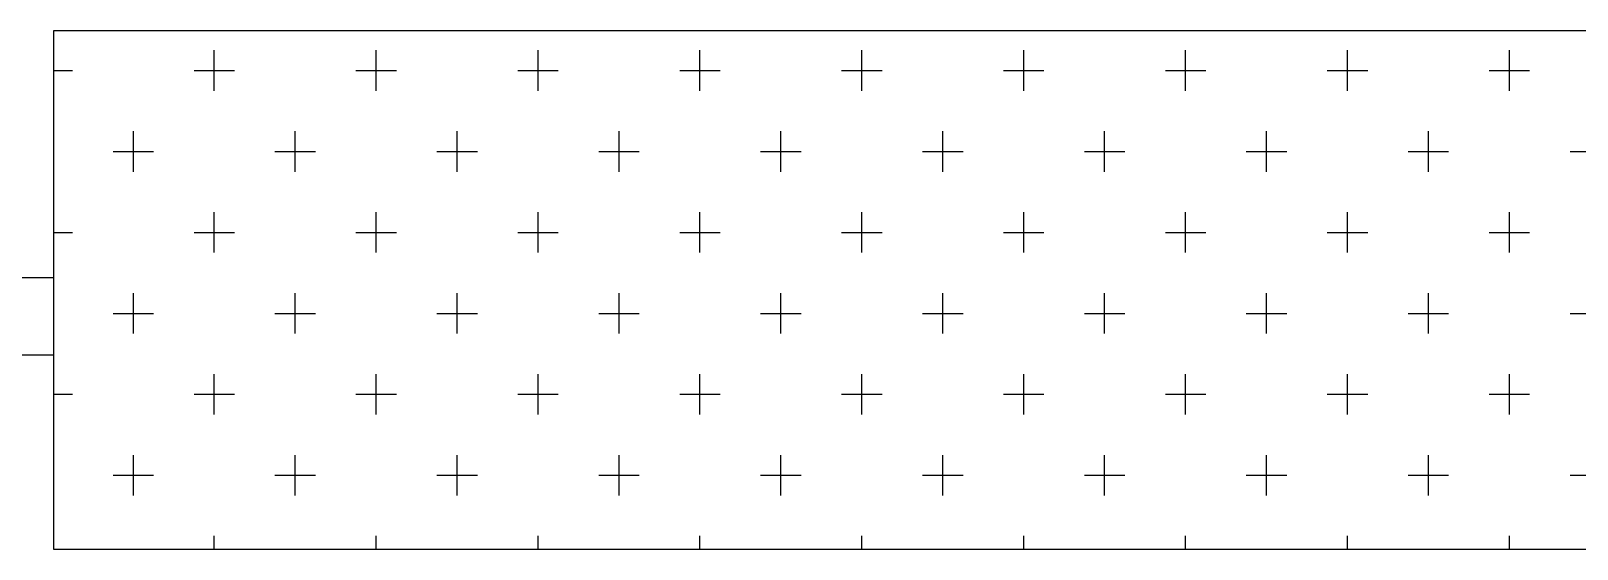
# Model space of a CAD drawing. Header units: inches. Extents: x 707 to 13003, y 909 to 9309.
# Drawn here: x 2979 to 4172, y 6359 to 6759 of the extents above; entities that cross this region are included whole.
import ezdxf

# ---------------------------------------------------------------- set-up
doc = ezdxf.new("R2010")
doc.units = ezdxf.units.IN
doc.header["$MEASUREMENT"] = 0

msp = doc.modelspace()

# ---------------------------------------------------------------- hatches: boundary and pattern name
h = msp.add_hatch()
h.set_pattern_fill('CROSS', color=256, scale=250)
h.set_pattern_definition([(0, (541.924, -333.836), (62.5, 62.5), [31.25, -93.75]), (90, (557.55, -349.46), (-62.5, 62.5), [31.25, -93.75])])
h.paths.add_polyline_path([(4796.017, 6759.253), (2996.017, 6759.253), (2996.017, 6359.253), (4796.017, 6359.253)])

# ---------------------------------------------------------------- linework, layer by layer
for p, q in [((4796.017, 6759.253), (2996.017, 6759.253)), ((2996.017, 6759.253), (2996.017, 6359.253)), ((2996.017, 6568.753), (2761.017, 6568.753)), ((2761.017, 6509.253), (2996.017, 6509.253)), ((2996.017, 6359.253), (4796.017, 6359.253))]:
    msp.add_line(p, q)

doc.saveas('drawing.dxf')
